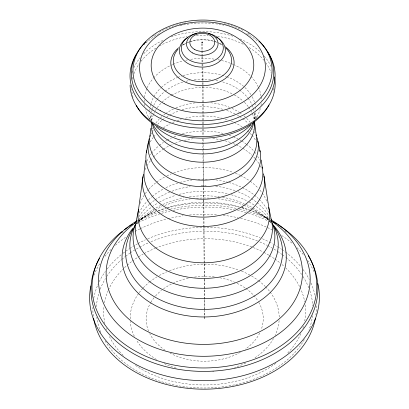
<?xml version="1.0" encoding="UTF-8"?>
<svg xmlns="http://www.w3.org/2000/svg" width="409" height="409" viewBox="0 0 409 409"><rect width="100%" height="100%" fill="white"/><g stroke="black" fill="none" stroke-linecap="round" stroke-linejoin="round"><path stroke-width="0.31" stroke-dasharray="2.04 1.53" d="M254.71 118.83L255.446 115.885M136.969 221.105L137.46 219.93M255.973 118.416L256.918 116.764M141.841 218.304L138.953 221.581A82.137 59.479 -0.5 0 1 154.101 210.528L144.469 217.164L139.868 219.163M184.689 43.983L183.171 44.673A31.646 22.919 -0.5 0 1 185.783 43.354M242.286 207.634L244.766 208.672M268.698 218.559L263.994 216.606L254.101 210.057M220.144 43.814L221.177 44.264M266.305 217.721L268.427 220.042M148.682 117.271L149.985 119.464M269.935 218.043L270.41 219.127M150.313 116.376L151.417 120.491A53.022 38.395 -0.5 0 1 149.924 113.257M201.836 43.681L201.959 55.808M201.964 56.447L202.041 63.472M202.046 64.111L202.23 81.984M202.24 82.618L202.675 124.75M202.68 125.389L202.792 136.243M202.818 138.794L203.324 187.307M203.329 187.946L203.447 199.439M203.457 200.073L203.636 217.312M203.641 217.946L204.111 263.268M204.117 263.907L204.27 278.59M204.275 279.229L204.48 299.015M204.49 299.654L204.592 309.869M254.127 113.334L254.183 119.689A51.636 37.393 -0.5 0 0 250.686 110.277M202.736 43.594L202.823 55.726M202.828 56.36L202.874 63.385M202.879 64.024L203.007 81.902M203.012 82.541L203.309 124.689M203.314 125.328L203.391 136.182M203.416 139.372L203.447 143.845M203.452 144.484L203.754 187.266M203.759 187.905L203.84 199.398M203.846 200.037L203.968 217.276M203.973 217.915L204.29 263.253M204.296 263.892L204.403 278.575M204.408 279.214L204.623 309.864M261.208 103.605A58.579 42.424 -0.5 0 1 260.973 105.44M260.328 108.477A58.579 42.424 -0.5 0 1 255.349 119.29M150.256 119.781A58.579 42.424 -0.5 0 1 145.42 109.622M144.607 105.987A58.579 42.424 -0.5 0 1 144.367 104.152M144.213 101.677A58.579 42.424 -0.5 0 1 144.229 99.816M144.428 97.347A58.579 42.424 -0.5 0 1 146.908 88.283M147.168 87.69A58.579 42.424 -0.5 0 1 153.227 78.37M153.641 77.899A58.579 42.424 -0.5 0 1 170.328 65.604M170.885 65.333A58.579 42.424 -0.5 0 1 172.593 64.556M173.165 64.305A58.579 42.424 -0.5 0 1 183.293 60.859M185.727 60.271A58.579 42.424 -0.5 0 1 187.583 59.878M190.701 59.325A58.579 42.424 -0.5 0 1 215.41 59.305M217.905 59.734A58.579 42.424 -0.5 0 1 220.983 60.384M221.586 60.527A58.579 42.424 -0.5 0 1 230.574 63.323M231.162 63.553A58.579 42.424 -0.5 0 1 232.905 64.274M233.478 64.525A58.579 42.424 -0.5 0 1 250.589 76.069M251.024 76.519A58.579 42.424 -0.5 0 1 258.094 86.585M258.37 87.168A58.579 42.424 -0.5 0 1 261.054 96.192M261.136 96.8A58.579 42.424 -0.5 0 1 261.361 100.512M303.452 326.372A100.962 73.114 -0.5 0 1 302.895 328.192M300.84 333.58A100.962 73.114 -0.5 0 1 287.057 353.708M275.814 363.386A100.962 73.114 -0.5 0 1 134.873 364.981M123.186 355.385A100.962 73.114 -0.5 0 1 108.988 335.656M106.591 329.715A100.962 73.114 -0.5 0 1 106.197 328.509M104.903 323.662A100.962 73.114 -0.5 0 1 103.973 306.551M104.52 302.762A100.962 73.114 -0.5 0 1 108.155 290.681M108.411 290.088A100.962 73.114 -0.5 0 1 123.559 268.595M124.484 267.701A100.962 73.114 -0.5 0 1 126.688 265.681M127.143 265.283A100.962 73.114 -0.5 0 1 131.928 261.402M132.429 261.029A100.962 73.114 -0.5 0 1 138.16 257.077M138.697 256.734A100.962 73.114 -0.5 0 1 143.109 254.117M144.178 253.529A100.962 73.114 -0.5 0 1 154.97 248.381M155.563 248.14A100.962 73.114 -0.5 0 1 263.324 252.102M263.871 252.389A100.962 73.114 -0.5 0 1 268.877 255.175M269.444 255.513A100.962 73.114 -0.5 0 1 274.378 258.687M274.909 259.055A100.962 73.114 -0.5 0 1 280.012 262.89M281.934 264.49A100.962 73.114 -0.5 0 1 284.229 266.535M285.605 267.839A100.962 73.114 -0.5 0 1 299.7 286.847M299.986 287.43A100.962 73.114 -0.5 0 1 304.71 301.822M305.191 304.971A100.962 73.114 -0.5 0 1 304.731 320.912M258.769 302.323A58.559 42.403 -0.5 0 1 261.259 329.516M259.72 333.064A58.559 42.403 -0.5 0 1 245.339 349.158M240.369 352.282A58.559 42.403 -0.5 0 1 170.134 353.182M165.17 350.262A58.559 42.403 -0.5 0 1 149.684 333.575M148.605 331.239A58.559 42.403 -0.5 0 1 150.573 302.829M150.865 302.323A58.559 42.403 -0.5 0 1 155.149 296.402M155.563 295.932A58.559 42.403 -0.5 0 1 161.478 290.364M163.513 288.826A58.559 42.403 -0.5 0 1 172.245 283.636M172.802 283.371A58.559 42.403 -0.5 0 1 188.252 278.171M194.49 277.087A58.559 42.403 -0.5 0 1 215.425 277.072M219.802 277.772A58.559 42.403 -0.5 0 1 234.792 282.307M237.056 283.335A58.559 42.403 -0.5 0 1 245.277 288.069M245.799 288.437A58.559 42.403 -0.5 0 1 258.166 301.315M279.107 320.584A74.52 53.968 -0.5 0 1 275.053 335.625M273.549 338.488A74.52 53.968 -0.5 0 1 253.979 358.427M245.722 363.034A74.52 53.968 -0.5 0 1 234.475 367.502M213.846 371.679A74.52 53.968 -0.5 0 1 212.603 371.786M176.213 368.151A74.52 53.968 -0.5 0 1 163.728 363.417M156.56 359.567A74.52 53.968 -0.5 0 1 136.463 340.16M134.346 336.285A74.52 53.968 -0.5 0 1 130.261 321.285M130.164 318.815A74.52 53.968 -0.5 0 1 138.789 293.222M139.162 292.721A74.52 53.968 -0.5 0 1 142.807 288.335M143.247 287.864A74.52 53.968 -0.5 0 1 149.203 282.358M149.689 281.965A74.52 53.968 -0.5 0 1 157.03 276.862M159.27 275.559A74.52 53.968 -0.5 0 1 167.082 271.719M169.438 270.753A74.52 53.968 -0.5 0 1 239.224 270.196M241.601 271.126A74.52 53.968 -0.5 0 1 250.001 275.129M251.688 276.09A74.52 53.968 -0.5 0 1 258.099 280.308M258.606 280.686A74.52 53.968 -0.5 0 1 265.155 286.372M265.605 286.832A74.52 53.968 -0.5 0 1 269.771 291.612M270.15 292.108A74.52 53.968 -0.5 0 1 279.199 317.502M312.496 315.636A108.267 78.405 -0.5 0 1 308.984 329.986M304.357 339.654A108.267 78.405 -0.5 0 1 204.684 387.998A108.267 78.405 -0.5 0 1 104.914 340.585M100.875 332.481A108.267 78.405 -0.5 0 1 96.8 317.266M96.442 306.663A108.267 78.405 -0.5 0 1 99.198 292.154M100.231 289.204A108.267 78.405 -0.5 0 1 105.471 278.498M106.775 276.423A108.267 78.405 -0.5 0 1 121.366 259.807M121.836 259.403A108.267 78.405 -0.5 0 1 125.21 256.622M125.706 256.233A108.267 78.405 -0.5 0 1 129.822 253.212M130.353 252.844A108.267 78.405 -0.5 0 1 138.636 247.701M139.699 247.113A108.267 78.405 -0.5 0 1 148.073 242.966M150.993 241.704A108.267 78.405 -0.5 0 1 257.486 240.962M259.843 241.934A108.267 78.405 -0.5 0 1 267.215 245.369M267.762 245.651A108.267 78.405 -0.5 0 1 277.133 251.08M277.67 251.438A108.267 78.405 -0.5 0 1 281.878 254.357M282.384 254.735A108.267 78.405 -0.5 0 1 285.37 257.046M285.85 257.435A108.267 78.405 -0.5 0 1 301.684 274.485M303.033 276.535A108.267 78.405 -0.5 0 1 308.815 287.91M309.904 290.932A108.267 78.405 -0.5 0 1 312.762 305.651M255.829 112.761A53.022 38.395 -0.5 0 1 254.587 119.372M149.863 110.732A53.022 38.395 -0.5 0 1 150.108 107.593M150.302 106.35A53.022 38.395 -0.5 0 1 150.824 104.024M150.987 103.446A53.022 38.395 -0.5 0 1 153.278 97.746M153.876 96.652A53.022 38.395 -0.5 0 1 160.788 87.94M161.233 87.526A53.022 38.395 -0.5 0 1 177.199 77.628M177.782 77.398A53.022 38.395 -0.5 0 1 181.345 76.12M183.125 75.568A53.022 38.395 -0.5 0 1 226.126 76.514M226.719 76.723A53.022 38.395 -0.5 0 1 243.549 86.325M244.914 87.546A53.022 38.395 -0.5 0 1 250.916 94.673M252.148 96.734A53.022 38.395 -0.5 0 1 254.572 102.378M254.746 102.961A53.022 38.395 -0.5 0 1 255.436 105.859M255.63 107.097A53.022 38.395 -0.5 0 1 255.86 109.607M131.867 72.889A72.536 52.531 -0.5 0 1 132.455 71.135M133.876 67.679A72.536 52.531 -0.5 0 1 140.195 57.643M143.656 53.778A72.536 52.531 -0.5 0 1 163.416 40.087M171.136 36.928A72.536 52.531 -0.5 0 1 233.432 36.421M240.037 38.947A72.536 52.531 -0.5 0 1 261.095 52.771M264.204 56.079A72.536 52.531 -0.5 0 1 271.101 66.468M152.373 128.876A53.676 38.87 -0.5 0 1 152.93 127.746M155.87 123.063A53.676 38.87 -0.5 0 1 159.157 119.183M160.532 117.818A53.676 38.87 -0.5 0 1 161.836 116.626M163.687 115.087A53.676 38.87 -0.5 0 1 165.154 113.973M165.66 113.615A53.676 38.87 -0.5 0 1 173.692 108.906M175.977 107.869A53.676 38.87 -0.5 0 1 196.09 102.777M210.732 102.771A53.676 38.87 -0.5 0 1 229.648 107.373M231.954 108.37A53.676 38.87 -0.5 0 1 239.014 112.219M239.536 112.562A53.676 38.87 -0.5 0 1 242.046 114.346M243.933 115.854A53.676 38.87 -0.5 0 1 245.267 117.025M246.622 118.313A53.676 38.87 -0.5 0 1 250.364 122.618M273.718 88.201A71.105 51.493 -0.5 0 1 273.268 92.475M133.012 97.342A71.105 51.493 -0.5 0 1 132.414 94.939M132.173 93.738A71.105 51.493 -0.5 0 1 131.642 89.479M132.398 79.09A71.105 51.493 -0.5 0 1 132.828 77.281M133.968 73.681A71.105 51.493 -0.5 0 1 139.203 63.717M141.059 61.227A71.105 51.493 -0.5 0 1 156.023 48.011M159.336 46.038A71.105 51.493 -0.5 0 1 187.025 36.519M196.392 35.419A71.105 51.493 -0.5 0 1 208.207 35.327M217.562 36.273A71.105 51.493 -0.5 0 1 243.237 44.233M249.219 47.572A71.105 51.493 -0.5 0 1 263.815 60.164M265.712 62.623A71.105 51.493 -0.5 0 1 271.101 72.444M150.732 134.525A55.174 39.954 -0.5 0 1 151.575 132.782M152.199 131.642A55.174 39.954 -0.5 0 1 153.431 129.638M157.618 124.362A55.174 39.954 -0.5 0 1 162.148 120.159M162.634 119.771A55.174 39.954 -0.5 0 1 164.658 118.252M166.79 116.821A55.174 39.954 -0.5 0 1 169.004 115.476M169.566 115.154A55.174 39.954 -0.5 0 1 179.055 110.865M182.036 109.883A55.174 39.954 -0.5 0 1 224.26 109.684M226.647 110.435A55.174 39.954 -0.5 0 1 235.165 114.004M237.302 115.154A55.174 39.954 -0.5 0 1 238.974 116.141M239.521 116.478A55.174 39.954 -0.5 0 1 242.169 118.262M242.68 118.63A55.174 39.954 -0.5 0 1 248.273 123.482M252.568 128.677A55.174 39.954 -0.5 0 1 253.227 129.668M254.454 131.729A55.174 39.954 -0.5 0 1 255.058 132.874M150.226 141.949A57.408 41.575 -0.5 0 1 153.344 137.306M153.743 136.805A57.408 41.575 -0.5 0 1 156.315 133.896M163.426 127.848A57.408 41.575 -0.5 0 1 170.395 123.666M172.572 122.608A57.408 41.575 -0.5 0 1 174.827 121.621M177.133 120.706A57.408 41.575 -0.5 0 1 181.274 119.3M185.369 118.186A57.408 41.575 -0.5 0 1 221.709 118.16M225.211 119.096A57.408 41.575 -0.5 0 1 228.309 120.093M231.351 121.228A57.408 41.575 -0.5 0 1 233.713 122.23M234.291 122.495A57.408 41.575 -0.5 0 1 242.021 126.77M247.465 130.885A57.408 41.575 -0.5 0 1 248.8 132.087M250.196 133.457A57.408 41.575 -0.5 0 1 251.525 134.873M251.949 135.359A57.408 41.575 -0.5 0 1 255.993 140.926M151.795 120.169A51.636 37.393 -0.5 0 1 153.574 114.183M153.825 113.595A51.636 37.393 -0.5 0 1 154.367 112.429M155.272 110.721A51.636 37.393 -0.5 0 1 161.529 102.695M162.005 102.24A51.636 37.393 -0.5 0 1 170.972 95.609M171.529 95.292A51.636 37.393 -0.5 0 1 232.777 94.136M234.398 94.995A51.636 37.393 -0.5 0 1 243.058 101.054M244.413 102.306A51.636 37.393 -0.5 0 1 248.278 106.657M248.657 107.168A51.636 37.393 -0.5 0 1 250.374 109.755M151.54 120.461A51.636 37.393 -0.5 0 1 151.458 113.717M151.724 111.902A51.636 37.393 -0.5 0 1 152.266 109.5M152.439 108.896A51.636 37.393 -0.5 0 1 153.503 105.916M153.753 105.328A51.636 37.393 -0.5 0 1 156.857 99.842M157.22 99.331A51.636 37.393 -0.5 0 1 164.658 91.596M165.139 91.212A51.636 37.393 -0.5 0 1 183.125 82.091M186.121 81.253A51.636 37.393 -0.5 0 1 189.832 80.425M194.249 79.719A51.636 37.393 -0.5 0 1 212.153 79.714M215.937 80.302A51.636 37.393 -0.5 0 1 219.04 80.951M222.644 81.902A51.636 37.393 -0.5 0 1 239.153 89.75M239.659 90.113A51.636 37.393 -0.5 0 1 247.818 97.889M248.207 98.39A51.636 37.393 -0.5 0 1 252.067 104.868M252.322 105.45A51.636 37.393 -0.5 0 1 253.202 107.823M253.386 108.421A51.636 37.393 -0.5 0 1 254.112 111.422M254.383 113.237A51.636 37.393 -0.5 0 1 254.388 119.372M144.045 44.739A72.536 52.531 -0.5 0 1 144.985 43.829M145.875 42.996A72.536 52.531 -0.5 0 1 159.438 33.477M180.078 25.685A72.536 52.531 -0.5 0 1 223.733 25.205M246.678 33.656A72.536 52.531 -0.5 0 1 258.728 42.061M136.621 223.907A82.137 59.479 -0.5 0 1 138.007 222.496M155.164 209.94A82.137 59.479 -0.5 0 1 161.867 206.663M164.796 205.436A82.137 59.479 -0.5 0 1 190.267 198.917M196.489 198.293A82.137 59.479 -0.5 0 1 209.802 198.12M218.012 198.8A82.137 59.479 -0.5 0 1 243.396 205.067M243.989 205.303A82.137 59.479 -0.5 0 1 251.412 208.641M251.959 208.917A82.137 59.479 -0.5 0 1 268.401 220.16M269.751 221.422A82.137 59.479 -0.5 0 1 271.157 222.803M138.16 220.139A105.819 76.631 -0.5 0 1 155.839 211.755M158.263 210.87A105.819 76.631 -0.5 0 1 165.553 208.524M167.951 207.854A105.819 76.631 -0.5 0 1 239.377 207.205M241.796 207.833A105.819 76.631 -0.5 0 1 249.071 210.022M249.679 210.231A105.819 76.631 -0.5 0 1 268.166 218.268M137.93 221.172A98.175 71.094 -0.5 0 1 155.732 211.698M158.114 210.742A98.175 71.094 -0.5 0 1 165.42 208.166M166.652 207.782A98.175 71.094 -0.5 0 1 241.203 207.256M241.791 207.429A98.175 71.094 -0.5 0 1 268.529 219.26M140.134 203.431A65.772 47.633 -0.5 0 1 144.939 194.137M145.292 193.631A65.772 47.633 -0.5 0 1 148.431 189.669M148.861 189.193A65.772 47.633 -0.5 0 1 156.233 182.46M156.734 182.082A65.772 47.633 -0.5 0 1 164.755 176.995M166.913 175.88A65.772 47.633 -0.5 0 1 171.432 173.835M173.774 172.91A65.772 47.633 -0.5 0 1 232.517 172.204M235.466 173.298A65.772 47.633 -0.5 0 1 240.022 175.272M240.574 175.538A65.772 47.633 -0.5 0 1 249.741 180.911M250.257 181.274A65.772 47.633 -0.5 0 1 258.212 188.206M259.914 190.113A65.772 47.633 -0.5 0 1 261.862 192.578M262.225 193.084A65.772 47.633 -0.5 0 1 267.404 202.833M135.926 222.332A112.383 81.381 -0.5 0 1 137.516 221.458M138.048 221.172A112.383 81.381 -0.5 0 1 157.675 212.757M158.278 212.557A112.383 81.381 -0.5 0 1 167.869 209.766M170.308 209.173A112.383 81.381 -0.5 0 1 237.118 208.58M239.567 209.132A112.383 81.381 -0.5 0 1 247.333 211.187M249.771 211.928A112.383 81.381 -0.5 0 1 268.457 219.439M269.004 219.715A112.383 81.381 -0.5 0 1 270.625 220.548M136.545 224.009A78.446 56.805 -0.5 0 1 138.646 221.566M139.086 221.09A78.446 56.805 -0.5 0 1 160.599 205.507M162.838 204.459A78.446 56.805 -0.5 0 1 183.748 197.818M189.403 196.857A78.446 56.805 -0.5 0 1 219.331 196.806M222.481 197.291A78.446 56.805 -0.5 0 1 244.142 203.575M246.407 204.577A78.446 56.805 -0.5 0 1 251.816 207.302M252.961 207.946A78.446 56.805 -0.5 0 1 268.621 220.006M269.066 220.477A78.446 56.805 -0.5 0 1 270.789 222.399M122.363 232.833A113.457 82.163 -0.5 0 1 123.375 232.072M135.292 224.367A113.457 82.163 -0.5 0 1 137.981 222.91M138.523 222.624A113.457 82.163 -0.5 0 1 159.704 213.907M161.524 213.345A113.457 82.163 -0.5 0 1 170.001 211.08M173.104 210.39A113.457 82.163 -0.5 0 1 234.337 209.848M237.455 210.487A113.457 82.163 -0.5 0 1 247.179 212.946M248.386 213.299A113.457 82.163 -0.5 0 1 268.539 221.172M269.091 221.448A113.457 82.163 -0.5 0 1 270.743 222.286M284.853 230.942A113.457 82.163 -0.5 0 1 287.379 232.828M146.831 161.207A59.417 43.027 -0.5 0 1 148.513 157.874M150.456 154.806A59.417 43.027 -0.5 0 1 151.182 153.799M151.56 153.303A59.417 43.027 -0.5 0 1 158.948 145.737M159.418 145.348A59.417 43.027 -0.5 0 1 163.436 142.424M165.573 141.069A59.417 43.027 -0.5 0 1 166.667 140.425M167.22 140.113A59.417 43.027 -0.5 0 1 171.642 137.859M173.973 136.831A59.417 43.027 -0.5 0 1 176.969 135.66M182.44 133.912A59.417 43.027 -0.5 0 1 223.109 133.4M229.193 135.2A59.417 43.027 -0.5 0 1 232.798 136.555M233.386 136.8A59.417 43.027 -0.5 0 1 237.941 138.912M239.562 139.776A59.417 43.027 -0.5 0 1 241.208 140.716M241.75 141.044A59.417 43.027 -0.5 0 1 245.906 143.82M246.402 144.188A59.417 43.027 -0.5 0 1 254.055 151.356M254.459 151.836A59.417 43.027 -0.5 0 1 256.351 154.305M257.69 156.335A59.417 43.027 -0.5 0 1 259.73 160.113M139.045 216.55A70.905 51.345 -0.5 0 1 149.459 204.311M149.919 203.912A70.905 51.345 -0.5 0 1 154.822 200.113M155.343 199.75A70.905 51.345 -0.5 0 1 169.633 192.133M171.99 191.223A70.905 51.345 -0.5 0 1 190.267 186.596M201.023 185.625A70.905 51.345 -0.5 0 1 206.172 185.584M215.686 186.228A70.905 51.345 -0.5 0 1 235.267 190.712M238.217 191.816A70.905 51.345 -0.5 0 1 250.937 198.253M251.469 198.595A70.905 51.345 -0.5 0 1 256.545 202.245M257.021 202.629A70.905 51.345 -0.5 0 1 268.856 215.942M139.203 219.055A74.172 53.717 -0.5 0 1 157.721 203.109M159.372 202.174A74.172 53.717 -0.5 0 1 175.604 195.379M179.208 194.357A74.172 53.717 -0.5 0 1 228.769 194.127M231.187 194.771A74.172 53.717 -0.5 0 1 248.089 201.468M249.153 202.046A74.172 53.717 -0.5 0 1 254.101 205.027M256.192 206.458A74.172 53.717 -0.5 0 1 268.442 217.956M269.935 219.935A74.172 53.717 -0.5 0 1 270.973 221.448M145.108 169.633A61.038 44.203 -0.5 0 1 146.177 167.312M147.087 165.619A61.038 44.203 -0.5 0 1 150.42 160.66M150.803 160.175A61.038 44.203 -0.5 0 1 153.263 157.368M153.697 156.913A61.038 44.203 -0.5 0 1 162.956 149.392M163.503 149.045A61.038 44.203 -0.5 0 1 168.978 145.957M169.531 145.681A61.038 44.203 -0.5 0 1 172.935 144.132M175.282 143.191A61.038 44.203 -0.5 0 1 181.269 141.192M184.27 140.394A61.038 44.203 -0.5 0 1 194.858 138.549M212.67 138.533A61.038 44.203 -0.5 0 1 222.026 140.077M225.042 140.824A61.038 44.203 -0.5 0 1 231.034 142.705M233.391 143.61A61.038 44.203 -0.5 0 1 235.696 144.587M236.264 144.842A61.038 44.203 -0.5 0 1 242.312 147.997M242.869 148.329A61.038 44.203 -0.5 0 1 251.893 155.134M253.764 156.99A61.038 44.203 -0.5 0 1 255.088 158.431M255.513 158.927A61.038 44.203 -0.5 0 1 259.245 164.04M260.185 165.65A61.038 44.203 -0.5 0 1 261.857 169.086M139.08 213.012A68.518 49.617 -0.5 0 1 148.135 200.226M148.59 199.766A68.518 49.617 -0.5 0 1 151.754 196.847M152.225 196.453A68.518 49.617 -0.5 0 1 163.738 188.784M165.916 187.68A68.518 49.617 -0.5 0 1 177.634 183.099M180.001 182.414A68.518 49.617 -0.5 0 1 191.765 180.037M198.074 179.403A68.518 49.617 -0.5 0 1 208.35 179.285M215.942 179.919A68.518 49.617 -0.5 0 1 228.304 182.353M228.897 182.516A68.518 49.617 -0.5 0 1 241.801 187.327M242.353 187.593A68.518 49.617 -0.5 0 1 254.066 194.812M254.551 195.195A68.518 49.617 -0.5 0 1 258.227 198.36M259.158 199.249A68.518 49.617 -0.5 0 1 268.964 212.992M93.963 275.252A114.878 83.191 -0.5 0 1 100.231 262.961M104.975 256.31A114.878 83.191 -0.5 0 1 110.977 249.516M115.517 245.196A114.878 83.191 -0.5 0 1 126.32 236.811M135.026 231.474A114.878 83.191 -0.5 0 1 139.888 228.922M140.44 228.646A114.878 83.191 -0.5 0 1 167.613 218.805M168.222 218.651A114.878 83.191 -0.5 0 1 183.14 215.783M189.423 215.027A114.878 83.191 -0.5 0 1 217.522 214.73M223.181 215.277A114.878 83.191 -0.5 0 1 238.171 217.762M240.615 218.314A114.878 83.191 -0.5 0 1 273.284 230.523M281.663 235.487A114.878 83.191 -0.5 0 1 292.854 243.907M297 247.721A114.878 83.191 -0.5 0 1 303.539 254.879M307.68 260.436A114.878 83.191 -0.5 0 1 314.368 272.685M93.334 316.254A111.749 80.926 -0.5 0 1 92.858 307.517M93.789 298.202A111.749 80.926 -0.5 0 1 98.17 284.004M99.239 281.704A111.749 80.926 -0.5 0 1 105.302 271.53M107.184 268.989A111.749 80.926 -0.5 0 1 120.987 254.899M122.961 253.314A111.749 80.926 -0.5 0 1 129.234 248.8M129.781 248.442A111.749 80.926 -0.5 0 1 137.572 243.764M138.114 243.473A111.749 80.926 -0.5 0 1 145.425 239.838M147.761 238.8A111.749 80.926 -0.5 0 1 260.098 237.777M262.46 238.769A111.749 80.926 -0.5 0 1 268.744 241.714M269.296 241.995A111.749 80.926 -0.5 0 1 272.558 243.723M273.703 244.362A111.749 80.926 -0.5 0 1 277.082 246.351M277.639 246.693A111.749 80.926 -0.5 0 1 281.448 249.173M281.98 249.541A111.749 80.926 -0.5 0 1 285.099 251.786M285.61 252.169A111.749 80.926 -0.5 0 1 301.131 267.082M303.074 269.582A111.749 80.926 -0.5 0 1 309.327 279.582M310.968 283.008A111.749 80.926 -0.5 0 1 315.022 295.385M316.31 305.845A111.749 80.926 -0.5 0 1 315.871 315.211M186.33 43.109A31.646 22.919 -0.5 0 1 189.162 42.02M190.318 41.646A31.646 22.919 -0.5 0 1 213.953 41.365M215.124 41.708A31.646 22.919 -0.5 0 1 216.847 42.296M219.081 43.196A31.646 22.919 -0.5 0 1 221.192 44.218M182.583 45.287A29.116 21.084 -0.5 0 1 185.706 43.436M187.854 42.434A29.116 21.084 -0.5 0 1 188.973 41.984M189.541 41.774A29.116 21.084 -0.5 0 1 213.554 41.094M214.137 41.273A29.116 21.084 -0.5 0 1 216.974 42.301M217.522 42.531A29.116 21.084 -0.5 0 1 221.739 44.765M152.649 36.319A71.232 51.585 -0.5 0 1 156.366 33.845M159.137 32.209A71.232 51.585 -0.5 0 1 183.12 23.379M183.743 23.252A71.232 51.585 -0.5 0 1 185.62 22.894M224.337 23.727A71.232 51.585 -0.5 0 1 244.27 30.951M248.089 33.083A71.232 51.585 -0.5 0 1 250.257 34.433M204.684 318.805L204.602 310.508L204.684 318.805"/><path stroke-width="0.61" d="M145.435 160.594L144.51 168.743A59.417 43.027 -0.5 0 0 204.28 217.102A59.417 43.027 -0.5 0 0 262.092 167.025M149.919 136.458L150.855 128.314M135.967 222.66L138.569 209.26L142.971 176.785M146.361 152.45L148.482 141.734M257.88 141.223L260.19 151.913M271.821 222.026L268.984 208.651L264.004 176.218M254.434 121.565L256.346 135.962M261.259 160.052L262.327 168.191M308.304 255.753A113.457 82.163 -0.5 0 1 205.676 371.382A113.457 82.163 -0.5 0 1 99.576 258.278M277.737 224.602A112.383 81.381 -0.5 0 1 288.616 340.119A112.383 81.381 -0.5 0 1 128.917 347.18A112.383 81.381 -0.5 0 1 122.127 231.484M124.627 229.587A112.383 81.381 -0.5 0 1 128.262 227.036M129.331 226.33A112.383 81.381 -0.5 0 1 132.588 224.275M134.249 223.288A112.383 81.381 -0.5 0 1 135.364 222.649M272.752 221.688A112.383 81.381 -0.5 0 1 276.642 223.933M274.96 227.925A78.446 56.805 -0.5 0 1 204.561 309.398A78.446 56.805 -0.5 0 1 132.869 229.106M273.805 225.676A82.137 59.479 -0.5 0 1 258.508 301.847A82.137 59.479 -0.5 0 1 152.327 303.846A82.137 59.479 -0.5 0 1 132.792 228.329M271.944 222.971A74.172 53.717 -0.5 0 1 204.868 298.58A74.172 53.717 -0.5 0 1 135.491 224.638M273.064 225.093A70.905 51.345 -0.5 0 1 203.6 288.268A70.905 51.345 -0.5 0 1 135.052 225.144M271.295 219.597A68.518 49.617 -0.5 0 1 203.953 278.437A68.518 49.617 -0.5 0 1 136.488 220.226M272.338 221.76A98.175 71.094 -0.5 0 1 274.454 322.721A98.175 71.094 -0.5 0 1 135.021 323.954A98.175 71.094 -0.5 0 1 135.328 222.971M254.004 121.785A51.636 37.393 -0.5 0 1 203.38 153.937A51.636 37.393 -0.5 0 1 151.979 122.864M253.023 123.375A53.022 38.395 -0.5 0 1 202.915 149.515A53.022 38.395 -0.5 0 1 152.751 123.845M254.454 121.504A51.636 37.393 -0.5 0 1 203.452 162.204A51.636 37.393 -0.5 0 1 151.468 122.598M250.635 125.052A58.579 42.424 -0.5 0 1 156.335 126.826M256.106 134.786A53.676 38.87 -0.5 0 1 203.176 180.154A53.676 38.87 -0.5 0 1 150.154 135.282M256.98 137.603A55.174 39.954 -0.5 0 1 203.651 186.647A55.174 39.954 -0.5 0 1 149.193 138.712M259.807 150.134A57.408 41.575 -0.5 0 1 203.324 199.183A57.408 41.575 -0.5 0 1 146.734 150.665M268.749 207.486A65.772 47.633 -0.5 0 1 204.643 262.798A65.772 47.633 -0.5 0 1 138.569 209.26M263.478 173.825A61.038 44.203 -0.5 0 1 203.539 226.474A61.038 44.203 -0.5 0 1 143.498 174.387M270.973 219.848A105.819 76.631 -0.5 0 1 282.251 331.193A105.819 76.631 -0.5 0 1 128.037 333.064A105.819 76.631 -0.5 0 1 135.921 221.489M218.841 38.758A23.011 16.662 -0.5 0 1 217.9 62.659A23.011 16.662 -0.5 0 1 184.945 61.416A23.011 16.662 -0.5 0 1 187.803 37.587M216.341 37.158A23.011 16.662 -0.5 0 1 217.874 38.083M208.616 33.569A20.966 15.184 -0.5 0 1 219.209 57.004A20.966 15.184 -0.5 0 1 185.098 56.805A20.966 15.184 -0.5 0 1 196.586 33.497M225.972 48.119A29.116 21.084 -0.5 0 1 222.307 75.956A29.116 21.084 -0.5 0 1 183.733 76.866A29.116 21.084 -0.5 0 1 178.007 49.254M225.298 46.81A31.646 22.919 -0.5 0 1 225.006 78.743A31.646 22.919 -0.5 0 1 180.926 79.648A31.646 22.919 -0.5 0 1 178.641 47.771M315.4 318.289A111.749 80.926 -0.5 0 1 203.825 389.174A111.749 80.926 -0.5 0 1 93.6 318.105M267.951 52.526A72.536 52.531 -0.5 0 1 203.8 128.053A72.536 52.531 -0.5 0 1 136.141 54.699M259.02 41.263A71.232 51.585 -0.5 0 1 250.702 110.742A71.232 51.585 -0.5 0 1 154.454 111.192A71.232 51.585 -0.5 0 1 145.998 41.795M268.994 104.949A71.105 51.493 -0.5 0 1 202.716 138.176A71.105 51.493 -0.5 0 1 136.366 105.573M274.546 76.918A72.536 52.531 -0.5 0 1 207.869 136.483A72.536 52.531 -0.5 0 1 130.108 85.082M317.885 283.606A114.878 83.191 -0.5 0 1 205.461 380.621A114.878 83.191 -0.5 0 1 90.824 285.927M201.852 42.234C202.261 43.589 203.293 41.411 201.852 42.234M192.685 52.991A15.793 11.437 -0.5 0 0 217.946 45.297A15.793 11.437 -0.5 0 0 196.233 33.339A15.793 11.437 -0.5 0 0 192.685 52.991M194.699 49.55A12.449 9.018 -0.5 0 0 214.618 43.477A12.449 9.018 -0.5 0 0 197.501 34.054A12.449 9.018 -0.5 0 0 194.699 49.55M171.274 94.888A51.304 37.153 -0.5 0 0 253.34 69.878A51.304 37.153 -0.5 0 0 182.808 31.033A51.304 37.153 -0.5 0 0 171.274 94.888M164.239 103.697A62.899 45.547 -0.5 0 0 264.858 73.032A62.899 45.547 -0.5 0 0 178.38 25.409A62.899 45.547 -0.5 0 0 164.239 103.697M160.221 110.594A69.556 50.368 -0.5 0 0 271.484 76.682A69.556 50.368 -0.5 0 0 175.855 24.019A69.556 50.368 -0.5 0 0 160.221 110.594"/></g></svg>
